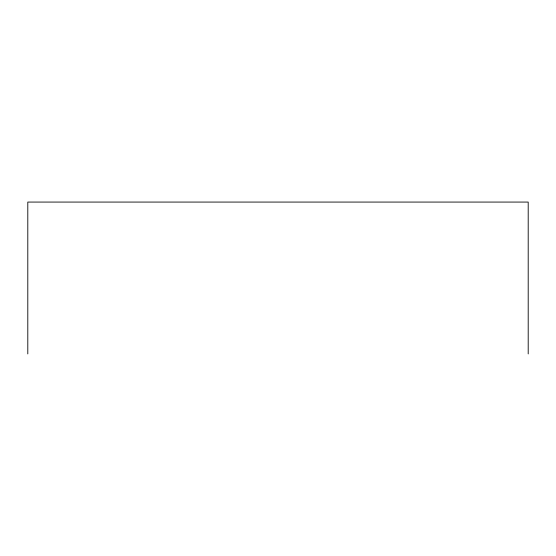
<?xml version="1.0" encoding="UTF-8"?>
<svg xmlns="http://www.w3.org/2000/svg" width="556" height="556" viewBox="0 0 556 556"><rect width="100%" height="100%" fill="white"/><g stroke="black" fill="none" stroke-linecap="round" stroke-linejoin="round"><path stroke-width="0.83" d="M528.2 353.929L528.2 202.071L27.8 202.071L27.8 353.929"/></g></svg>
